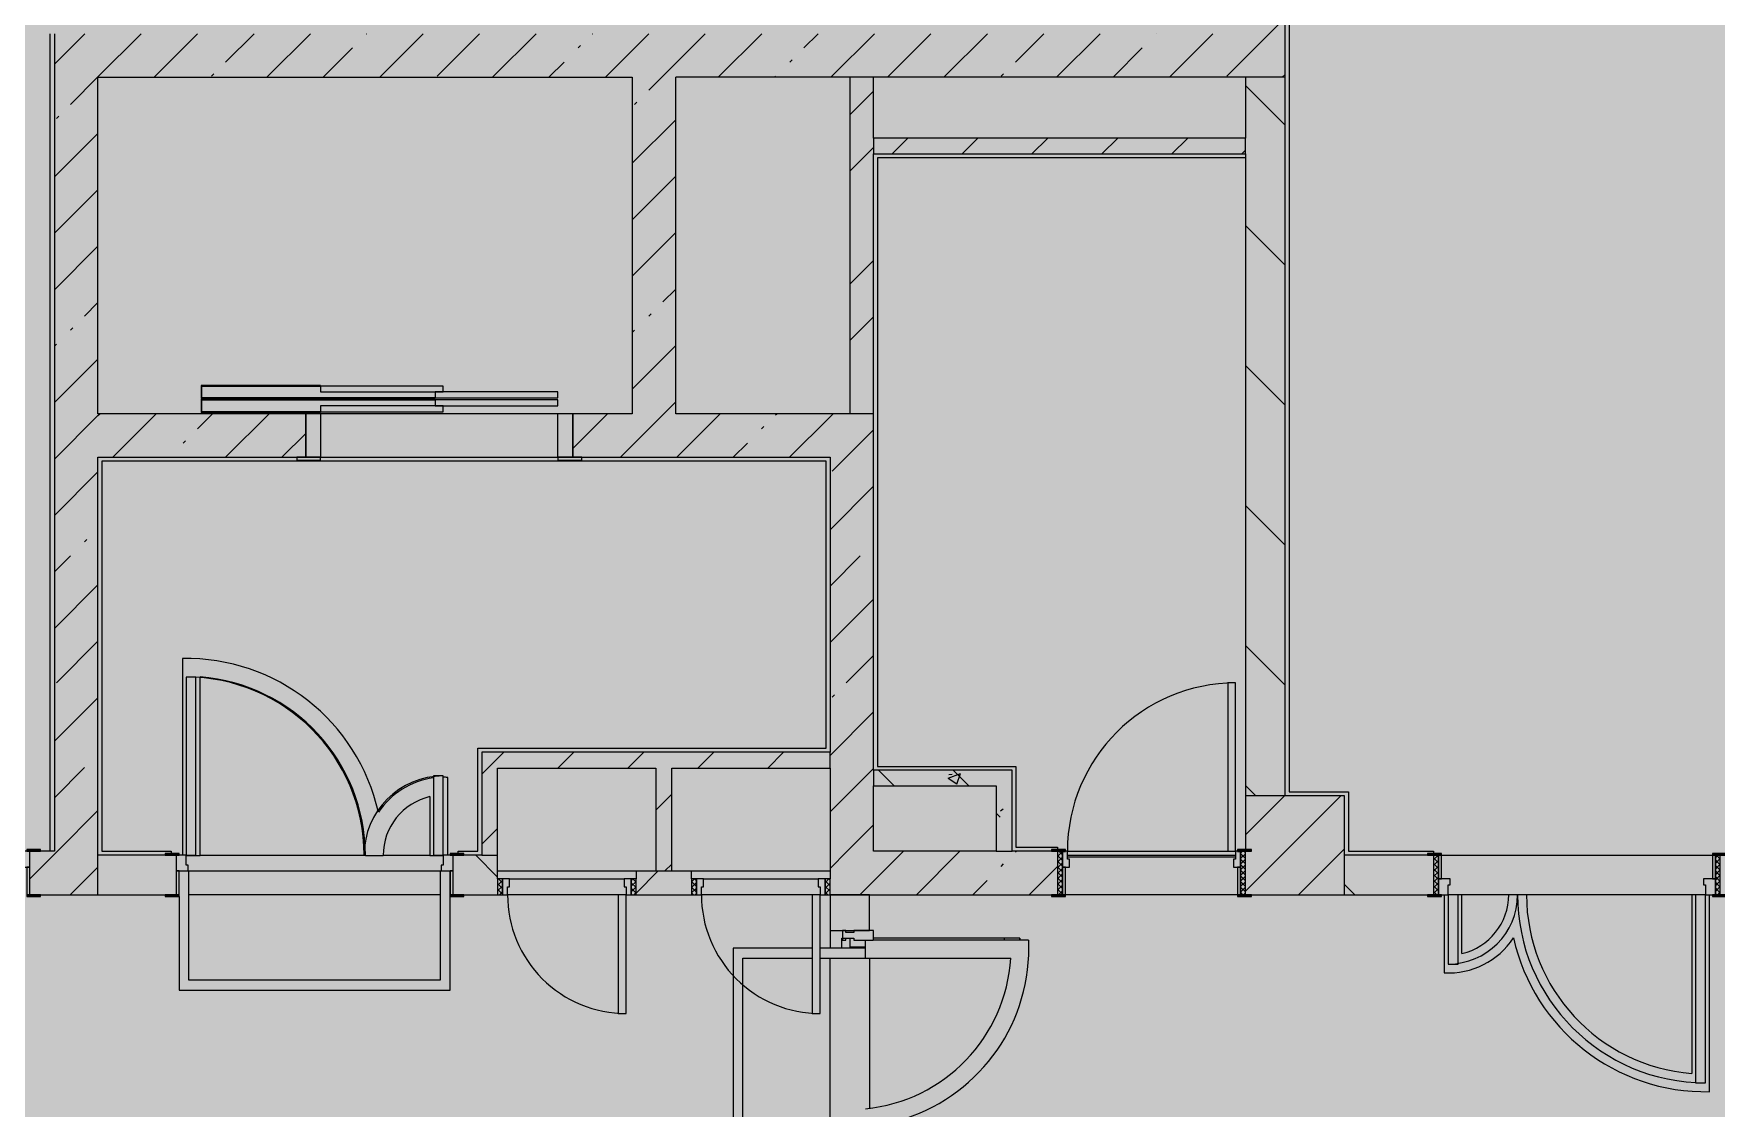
# Model space of a CAD drawing. Header units: millimetres. Extents: x 81382 to 274816, y -8553 to 29000.
# Drawn here: x 242281 to 250786, y 12321 to 17750 of the extents above; entities that cross this region are included whole.
import ezdxf

# ---------------------------------------------------------------- set-up
doc = ezdxf.new("R2010")
doc.units = ezdxf.units.MM
doc.layers.add('A-DETL-GENF-2', color=7, linetype='Continuous', lineweight=9, true_color=0xc0c0c0, transparency=0.4)
for name, color, linetype, lineweight, true_color in [('A-DETL-GENF-4', 7, 'Continuous', 5, 0xe2e2e2), ('A-DETL-GENF-5', 7, 'Continuous', 5, 0xb7b7b7), ('A-DOOR-4', 7, 'Continuous', 5, 0xb7b7b7), ('A-DOOR-5', 7, 'Continuous', 5, 0xe2e2e2), ('A-DOOR-6', 7, 'Continuous', 5, 0xaaaaaa), ('A-DOOR-FRAM-4', 7, 'Continuous', 5, 0xe2e2e2), ('A-DOOR-FRAM-5', 7, 'Continuous', 5, 0xb7b7b7), ('A-DOOR-FRAM-6', 7, 'Continuous', 5, 0xaaaaaa), ('A-FLOR-1', 7, 'Continuous', 5, 0xb7b7b7), ('A-GLAZ-CWMG-3', 7, 'Continuous', 5, 0x737373), ('A-WALL-4', 7, 'Continuous', 9, 0x737373), ('I-WALL-3', 7, 'Continuous', 5, 0x737373), ('I-WALL-4', 7, 'Continuous', 5, 0x787878), ('S-COLS-2', 7, 'Continuous', 5, 0x737373)]:
    doc.layers.add(name, color=color, linetype=linetype, lineweight=lineweight, true_color=true_color)
doc.layers.add('I-WALL-2', color=7, linetype='Continuous', lineweight=5)
doc.layers.add('S-COLS-1', color=7, linetype='Continuous', lineweight=5)
pattern_1 = [(45, (147806.5, 0), (-285.1231, 285.1231), []), (45, (148091.6, 0), (-285.1231, 285.1231), [504.031, -100.806, 16.764, -84.042])]
pattern_2 = [(45, (147806.5, 0), (-427.6843, 427.6843), []), (45, (148091.6, 0), (-427.6843, 427.6843), [])]
pattern_3 = [(135, (147806.5, 0), (-353.5534, -353.5534), [])]
pattern_4 = [(45, (147806.5, 0), (-176.7767, 176.7767), [])]
pattern_5 = [(135, (147806.5, 0), (-377.1708, -377.1708), [533.4, -88.9, 17.78, -88.9]), (135, (147806.5, 376.94), (-377.1708, -377.1708), []), (50, (147806.5, 0), (637.6445, -55.7866), [66.675, -733.425]), (355, (147806.5, 0), (-123.3494, 668.699), [53.34, -586.74]), (100.451, (147859.6, -4.65), (514.299, 612.908), [56.665, -623.315]), (46.184, (147806.5, 177.8), (948.7764, -147.1497), [100.012, -1100.137]), (96.636, (147885.6, 165.5), (830.909, 865.997), [84.998, -934.973]), (351.184, (147806.5, 177.8), (830.918, 865.988), [80.01, -880.11]), (21, (147895.4, 133.35), (530.6506, -357.9283), [66.675, -733.425]), (326, (147895.4, 133.35), (216.308, 644.6585), [53.34, -586.74]), (71.451, (147939.6, 103.5), (746.9596, 286.7243), [56.665, -623.315]), (37.5, (147806.5, 0), (10.81053, 295.9426), [16.764, -562.864, 16.764, -578.866, -588.962]), (37.5, (147806.5, 0), (10.81053, 295.9426), [-1175.258, 16.764, -572.198]), (7.5, (147806.5, 0), (233.8692, 350.6318), [16.764, -322.834, 16.764, -549.529, -224.472]), (7.5, (147806.5, 0), (233.8692, 350.6318), [-905.891, 16.764, -207.708]), (327.5, (147608.24, 0), (474.5678, -20.0513), [16.764, -205.486, 16.764, -676.656, -920.115]), (327.5, (147608.24, 0), (474.5678, -20.0513), [-915.67, 16.764, -903.351]), (317.5, (147519.34, 0), (518.4522, 88.9934), [16.764, -272.161, 16.764, -443.738, -653.415]), (317.5, (147519.34, 0), (518.4522, 88.9934), [-749.427, 16.764, -636.651])]

# ---------------------------------------------------------------- blocks, each defined once
blk = doc.blocks.new('110_Дверь_СКБ_2Ст - Д-1_л_Лестничная клетка EIS60 2-32142534-3_6_3_птичка')
at = {"layer": 'A-DOOR-5'}
for points in [[(612.5, 110), (662.5, 110), (662.5, 1010), (612.5, 1010), (612.5, 295.6)], [(-587.5, 110), (-587.5, 510), (-637.5, 510), (-637.5, 110)], [(712.5, -110), (712.5, 30), (697.5, 30), (697.5, -110)]]:
    blk.add_hatch(color=256, dxfattribs=at).paths.add_polyline_path(points)
h = blk.add_hatch(color=256, dxfattribs=at)
h.paths.add_polyline_path([(652.5, 30), (712.5, 30), (712.5, 110), (662.5, 110), (662.5, 60), (652.5, 60)])
h.paths.add_polyline_path([(-687.5, 30), (-627.5, 30), (-627.5, 60), (-637.5, 60), (-637.5, 110), (-687.5, 110)])
at = {"layer": 'A-DOOR-FRAM-4'}
for points in [[(-672.5, 110), (-672.5, 118), (-742.5, 118), (-742.5, 110)], [(767.5, 110), (767.5, 118), (697.5, 118), (697.5, 110)], [(-672.5, -110), (-672.5, 30), (-687.5, 30), (-687.5, -110)], [(-672.5, -118), (-672.5, -110), (-742.5, -110), (-742.5, -118)], [(767.5, -118), (767.5, -110), (697.5, -110), (697.5, -118)]]:
    blk.add_hatch(color=256, dxfattribs=at).paths.add_polyline_path(points)
at = {"layer": 'A-DOOR-4'}
for p, q in [((662.5, 1010), (612.5, 1010)), ((612.5, 1010), (612.5, 110)), ((662.5, 110), (662.5, 1010)), ((-637.5, 510), (-637.5, 110)), ((-587.5, 510), (-637.5, 510)), ((-587.5, 110), (-587.5, 510)), ((-637.5, 110), (-587.5, 110)), ((612.5, 110), (662.5, 110))]:
    blk.add_line(p, q, dxfattribs=at)
for centre, radius, start, end in [((662.5, 110), 900, 90, 180), ((-637.5, 110), 400, 360, 90)]:
    blk.add_arc(centre, radius, start, end, dxfattribs=at)
at = {"layer": 'A-DOOR-FRAM-5'}
for p, q in [((-672.5, 118), (-742.5, 118)), ((-742.5, 118), (-742.5, 110)), ((-742.5, 110), (-672.5, 110)), ((-637.5, 110), (-687.5, 110)), ((-687.5, 110), (-687.5, 30)), ((-672.5, 110), (-672.5, 118)), ((-637.5, 60), (-637.5, 110)), ((662.5, 110), (662.5, 60)), ((712.5, 110), (662.5, 110)), ((767.5, 118), (697.5, 118)), ((697.5, 118), (697.5, 110)), ((697.5, 110), (767.5, 110)), ((712.5, 30), (712.5, 110)), ((767.5, 110), (767.5, 118)), ((-687.5, 30), (-627.5, 30)), ((-672.5, 30), (-687.5, 30)), ((-687.5, 30), (-687.5, -110)), ((-672.5, -110), (-672.5, 30)), ((-627.5, 60), (-637.5, 60)), ((-627.5, 30), (-627.5, 60)), ((662.5, 60), (652.5, 60)), ((652.5, 60), (652.5, 30)), ((652.5, 30), (712.5, 30)), ((712.5, 30), (697.5, 30)), ((697.5, 30), (697.5, -110)), ((712.5, -110), (712.5, 30)), ((-672.5, -110), (-742.5, -110)), ((-742.5, -110), (-742.5, -118)), ((-742.5, -118), (-672.5, -118)), ((-687.5, -110), (-672.5, -110)), ((-672.5, -118), (-672.5, -110)), ((697.5, -110), (712.5, -110)), ((767.5, -110), (697.5, -110)), ((697.5, -110), (697.5, -118)), ((697.5, -118), (767.5, -118)), ((767.5, -118), (767.5, -110))]:
    blk.add_line(p, q, dxfattribs=at)
blk = doc.blocks.new('110_Дверь_СКБ_2Ст - Д-3а 1450x2100h_Лестничная клетка из коридора-32352288-3_6_3_птичка')
at = {"layer": 'A-DOOR-5'}
for points in [[(-587.5, 100), (-587.5, 1000), (-637.5, 1000), (-637.5, 100)], [(662.5, 100), (662.5, 500), (612.5, 500), (612.5, 100)], [(712.5, -100), (712.5, 20), (697.5, 20), (697.5, -100)]]:
    blk.add_hatch(color=256, dxfattribs=at).paths.add_polyline_path(points)
h = blk.add_hatch(color=256, dxfattribs=at)
h.paths.add_polyline_path([(652.5, 20), (712.5, 20), (712.5, 100), (662.5, 100), (662.5, 50), (652.5, 50)])
h.paths.add_polyline_path([(-687.5, 20), (-627.5, 20), (-627.5, 50), (-637.5, 50), (-637.5, 100), (-687.5, 100)])
at = {"layer": 'A-DOOR-FRAM-4'}
for points in [[(-672.5, 100), (-672.5, 108), (-742.5, 108), (-742.5, 100)], [(767.5, 100), (767.5, 108), (697.5, 108), (697.5, 100)], [(-672.5, -100), (-672.5, 20), (-687.5, 20), (-687.5, -100)], [(-672.5, -108), (-672.5, -100), (-742.5, -100), (-742.5, -108)], [(767.5, -108), (767.5, -100), (697.5, -100), (697.5, -108)]]:
    blk.add_hatch(color=256, dxfattribs=at).paths.add_polyline_path(points)
at = {"layer": 'A-DOOR-4'}
for p, q in [((-637.5, 1000), (-637.5, 100)), ((-587.5, 1000), (-637.5, 1000)), ((-587.5, 100), (-587.5, 1000)), ((662.5, 500), (612.5, 500)), ((612.5, 500), (612.5, 100)), ((662.5, 100), (662.5, 500)), ((-637.5, 100), (-587.5, 100)), ((612.5, 100), (662.5, 100))]:
    blk.add_line(p, q, dxfattribs=at)
for centre, radius, start, end in [((-637.5, 100), 900, 0, 90), ((662.5, 100), 400, 90, 180)]:
    blk.add_arc(centre, radius, start, end, dxfattribs=at)
at = {"layer": 'A-DOOR-FRAM-5'}
for p, q in [((-672.5, 108), (-742.5, 108)), ((-742.5, 108), (-742.5, 100)), ((-742.5, 100), (-672.5, 100)), ((-637.5, 100), (-687.5, 100)), ((-687.5, 100), (-687.5, 20)), ((-672.5, 100), (-672.5, 108)), ((-637.5, 50), (-637.5, 100)), ((662.5, 100), (662.5, 50)), ((712.5, 100), (662.5, 100)), ((767.5, 108), (697.5, 108)), ((697.5, 108), (697.5, 100)), ((697.5, 100), (767.5, 100)), ((712.5, 20), (712.5, 100)), ((767.5, 100), (767.5, 108)), ((-687.5, 20), (-627.5, 20)), ((-672.5, 20), (-687.5, 20)), ((-687.5, 20), (-687.5, -100)), ((-672.5, -100), (-672.5, 20)), ((-627.5, 50), (-637.5, 50)), ((-627.5, 20), (-627.5, 50)), ((662.5, 50), (652.5, 50)), ((652.5, 50), (652.5, 20)), ((652.5, 20), (712.5, 20)), ((712.5, 20), (697.5, 20)), ((697.5, 20), (697.5, -100)), ((712.5, -100), (712.5, 20)), ((-672.5, -100), (-742.5, -100)), ((-742.5, -100), (-742.5, -108)), ((-742.5, -108), (-672.5, -108)), ((-687.5, -100), (-672.5, -100)), ((-672.5, -108), (-672.5, -100)), ((697.5, -100), (712.5, -100)), ((767.5, -100), (697.5, -100)), ((697.5, -100), (697.5, -108)), ((697.5, -108), (767.5, -108)), ((767.5, -108), (767.5, -100))]:
    blk.add_line(p, q, dxfattribs=at)
blk = doc.blocks.new('110_Дверь_СКБ_1Ст_Внутренняя1 - Д-8_п_ 950x2100h_охрана 2-32352576-3_6_3_птичка')
at = {"layer": 'A-DOOR-5'}
h = blk.add_hatch(color=256, dxfattribs=at)
h.paths.add_polyline_path([(441.1, 30), (462.5, 30), (462.5, 110), (437.5, 110), (437.5, 70), (427.5, 70), (427.5, 30)])
h.paths.add_polyline_path([(-437.5, 30), (-402.5, 30), (-402.5, 70), (-412.5, 70), (-412.5, 110), (-437.5, 110)])
at = {"layer": 'A-DOOR-6'}
h = blk.add_hatch(dxfattribs=at)
h.set_pattern_fill('FP_10', color=256, style=0, pattern_type=2)
h.set_pattern_definition([(135, (1826.41, 174.685), (-14.14214, -14.14214), []), (225, (1826.41, 174.685), (14.14214, -14.14214), [])])
h.paths.add_polyline_path([(487.5, -110), (487.5, 110), (462.5, 110), (462.5, -110)])
at = {"layer": 'A-DOOR-FRAM-4'}
for points in [[(397.5, 110), (437.5, 110), (437.5, 960), (397.5, 960), (397.5, 842.3)], [(-422.5, 110), (-422.5, 118), (-492.5, 118), (-492.5, 110), (-474.2, 110)], [(517.5, 110), (517.5, 118), (447.5, 118), (447.5, 110)], [(-422.5, -110), (-422.5, 30), (-437.5, 30), (-437.5, -110)], [(462.5, -110), (462.5, 30), (447.5, 30), (447.5, -110)], [(-422.5, -118), (-422.5, -110), (-492.5, -110), (-492.5, -118), (-474.2, -118)], [(517.5, -118), (517.5, -110), (447.5, -110), (447.5, -118)]]:
    blk.add_hatch(color=256, dxfattribs=at).paths.add_polyline_path(points)
at = {"layer": 'A-DOOR-FRAM-6'}
h = blk.add_hatch(dxfattribs=at)
h.set_pattern_fill('FP_11', color=256, style=0, pattern_type=2)
h.set_pattern_definition([(45, (-296.384, 174.685), (-14.1421, 14.1421), []), (135, (-296.384, 174.685), (-14.1421, -14.1421), [])])
h.paths.add_polyline_path([(-437.5, -110), (-437.5, 110), (-462.5, 110), (-462.5, -110)])
at = {"layer": 'A-DOOR-4'}
for p, q in [((437.5, 960), (397.5, 960)), ((397.5, 960), (397.5, 110)), ((437.5, 110), (437.5, 960)), ((397.5, 110), (437.5, 110))]:
    blk.add_line(p, q, dxfattribs=at)
blk.add_arc((437.5, 110), 850, 90, 180, dxfattribs=at)
at = {"layer": 'A-DOOR-FRAM-5'}
for p, q in [((-422.5, 118), (-492.5, 118)), ((-492.5, 118), (-492.5, 110)), ((-492.5, 110), (-422.5, 110)), ((-437.5, 110), (-462.5, 110)), ((-462.5, 110), (-462.5, -110)), ((-412.5, 110), (-437.5, 110)), ((-437.5, 110), (-437.5, 30)), ((-437.5, -110), (-437.5, 110)), ((-422.5, 110), (-437.5, 110)), ((-437.5, 110), (-437.5, 109)), ((-437.5, 109), (-422.5, 109)), ((-422.5, 110), (-422.5, 118)), ((-422.5, 109), (-422.5, 110)), ((-412.5, 70), (-412.5, 110)), ((437.5, 110), (437.5, 70)), ((462.5, 110), (437.5, 110)), ((517.5, 118), (447.5, 118)), ((447.5, 118), (447.5, 110)), ((462.5, 110), (447.5, 110)), ((447.5, 110), (447.5, 109)), ((447.5, 110), (517.5, 110)), ((447.5, 109), (462.5, 109)), ((462.5, 30), (462.5, 110)), ((487.5, 110), (462.5, 110)), ((462.5, 110), (462.5, -110)), ((462.5, 109), (462.5, 110)), ((487.5, -110), (487.5, 110)), ((517.5, 110), (517.5, 118)), ((-437.5, 30), (-402.5, 30)), ((-422.5, 30), (-437.5, 30)), ((-437.5, 30), (-437.5, -110)), ((-422.5, -110), (-422.5, 30)), ((-402.5, 70), (-412.5, 70)), ((-402.5, 30), (-402.5, 70)), ((437.5, 70), (427.5, 70)), ((427.5, 70), (427.5, 30)), ((427.5, 30), (462.5, 30)), ((462.5, 30), (447.5, 30)), ((447.5, 30), (447.5, -110)), ((462.5, -110), (462.5, 30)), ((-422.5, -110), (-492.5, -110)), ((-492.5, -110), (-492.5, -118)), ((-492.5, -118), (-422.5, -118)), ((-462.5, -110), (-437.5, -110)), ((-437.5, -110), (-422.5, -110)), ((-422.5, -118), (-422.5, -110)), ((447.5, -110), (462.5, -110)), ((517.5, -110), (447.5, -110)), ((447.5, -110), (447.5, -118)), ((447.5, -118), (517.5, -118)), ((462.5, -110), (487.5, -110)), ((517.5, -118), (517.5, -110))]:
    blk.add_line(p, q, dxfattribs=at)
blk = doc.blocks.new('110_Дверь_СКБ_2Ст - Д-6_л__ ДОО_Дв_1450x2100h_Дверь из раздевальной в коридор-32357677-3_6_3_птичка')
at = {"layer": 'A-DOOR-5'}
for points in [[(-587.5, 1050), (-637.5, 1050), (-637.5, 100), (-587.5, 100), (-587.5, 241)], [(612.5, 450), (612.5, 100), (662.5, 100), (662.5, 450)]]:
    blk.add_hatch(color=256, dxfattribs=at).paths.add_polyline_path(points)
h = blk.add_hatch(color=256, dxfattribs=at)
h.paths.add_polyline_path([(662.5, 100), (662.5, 50), (652.5, 50), (652.5, 20), (712.5, 20), (712.5, 100)])
h.paths.add_polyline_path([(-637.5, 100), (-687.5, 100), (-687.5, 20), (-627.5, 20), (-627.5, 50), (-637.5, 50)])
at = {"layer": 'A-DOOR-6'}
h = blk.add_hatch(dxfattribs=at)
h.set_pattern_fill('FP_18', color=256, style=0, pattern_type=2)
h.set_pattern_definition([(135, (1576.41, 164.685), (-14.14214, -14.14214), []), (225, (1576.41, 164.685), (14.14214, -14.14214), [])])
h.paths.add_polyline_path([(737.5, 100), (712.5, 100), (712.5, -100), (737.5, -100)])
at = {"layer": 'A-DOOR-FRAM-4'}
for points in [[(-742.5, 108), (-742.5, 100), (-672.5, 100), (-672.5, 108)], [(697.5, 108), (697.5, 100), (767.5, 100), (767.5, 108)], [(-672.5, 20), (-687.5, 20), (-687.5, -100), (-672.5, -100)], [(712.5, 20), (697.5, 20), (697.5, -100), (712.5, -100)], [(-672.5, -100), (-742.5, -100), (-742.5, -108), (-672.5, -108)], [(697.5, -100), (697.5, -108), (767.5, -108), (767.5, -100)]]:
    blk.add_hatch(color=256, dxfattribs=at).paths.add_polyline_path(points)
at = {"layer": 'A-DOOR-FRAM-6'}
h = blk.add_hatch(dxfattribs=at)
h.set_pattern_fill('FP_19', color=256, style=0, pattern_type=2)
h.set_pattern_definition([(45, (-546.384, 164.685), (-14.1421, 14.1421), []), (135, (-546.384, 164.685), (-14.1421, -14.1421), [])])
h.paths.add_polyline_path([(-712.5, 100), (-712.5, -100), (-687.5, -100), (-687.5, 100)])
at = {"layer": 'A-DOOR-4'}
for p, q in [((-637.5, 1050), (-637.5, 100)), ((-587.5, 1050), (-637.5, 1050)), ((-587.5, 100), (-587.5, 1050)), ((662.5, 450), (612.5, 450)), ((612.5, 450), (612.5, 100)), ((662.5, 100), (662.5, 450)), ((-637.5, 100), (-587.5, 100)), ((612.5, 100), (662.5, 100))]:
    blk.add_line(p, q, dxfattribs=at)
for centre, radius, start, end in [((-637.5, 100), 950, 0, 90), ((662.5, 100), 350, 90, 180)]:
    blk.add_arc(centre, radius, start, end, dxfattribs=at)
at = {"layer": 'A-DOOR-FRAM-5'}
for p, q in [((-672.5, 108), (-742.5, 108)), ((-742.5, 108), (-742.5, 100)), ((-742.5, 100), (-672.5, 100)), ((-687.5, 100), (-712.5, 100)), ((-712.5, 100), (-712.5, -100)), ((-637.5, 100), (-687.5, 100)), ((-687.5, 100), (-687.5, 20)), ((-687.5, -100), (-687.5, 100)), ((-672.5, 100), (-672.5, 108)), ((-637.5, 50), (-637.5, 100)), ((662.5, 100), (662.5, 50)), ((712.5, 100), (662.5, 100)), ((767.5, 108), (697.5, 108)), ((697.5, 108), (697.5, 100)), ((697.5, 100), (767.5, 100)), ((712.5, 20), (712.5, 100)), ((737.5, 100), (712.5, 100)), ((712.5, 100), (712.5, -100)), ((737.5, -100), (737.5, 100)), ((767.5, 100), (767.5, 108)), ((-687.5, 20), (-627.5, 20)), ((-672.5, 20), (-687.5, 20)), ((-687.5, 20), (-687.5, -100)), ((-672.5, -100), (-672.5, 20)), ((-627.5, 50), (-637.5, 50)), ((-627.5, 20), (-627.5, 50)), ((662.5, 50), (652.5, 50)), ((652.5, 50), (652.5, 20)), ((652.5, 20), (712.5, 20)), ((712.5, 20), (697.5, 20)), ((697.5, 20), (697.5, -100)), ((712.5, -100), (712.5, 20)), ((-672.5, -100), (-742.5, -100)), ((-742.5, -100), (-742.5, -108)), ((-742.5, -108), (-672.5, -108)), ((-712.5, -100), (-687.5, -100)), ((-687.5, -100), (-672.5, -100)), ((-672.5, -108), (-672.5, -100)), ((697.5, -100), (712.5, -100)), ((767.5, -100), (697.5, -100)), ((697.5, -100), (697.5, -108)), ((697.5, -108), (767.5, -108)), ((712.5, -100), (737.5, -100)), ((767.5, -108), (767.5, -100))]:
    blk.add_line(p, q, dxfattribs=at)
blk = doc.blocks.new('110_Дверь_СКБ_1Ст - д-18 700x2100h_Технический шкаф ЭОМ и СС-V122-3_6_3_птичка')
at = {"layer": 'A-DOOR-5'}
h = blk.add_hatch(color=256, dxfattribs=at)
h.paths.add_polyline_path([(337.5, 60), (312.5, 60), (312.5, 20), (302.5, 20), (302.5, -20), (337.5, -20)])
h.paths.add_polyline_path([(-312.5, 60), (-312.5, -20), (-277.5, -20), (-277.5, 20), (-287.5, 20), (-287.5, 60)])
at = {"layer": 'A-DOOR-6'}
h = blk.add_hatch(dxfattribs=at)
h.set_pattern_fill('FP_23', color=256, style=0, pattern_type=2)
h.set_pattern_definition([(135, (1951.41, 124.685), (-14.14214, -14.14214), []), (225, (1951.41, 124.685), (14.14214, -14.14214), [])])
h.paths.add_polyline_path([(354.9, 60), (337.5, 60), (337.5, -20), (362.5, -20), (362.5, 60)])
at = {"layer": 'A-DOOR-FRAM-4'}
blk.add_hatch(color=256, dxfattribs=at).paths.add_polyline_path([(-247.5, 660), (-287.5, 660), (-287.5, 60), (-247.5, 60), (-247.5, 201)])
at = {"layer": 'A-DOOR-FRAM-6'}
h = blk.add_hatch(dxfattribs=at)
h.set_pattern_fill('FP_24', color=256, style=0, pattern_type=2)
h.set_pattern_definition([(45, (-171.384, 124.685), (-14.1421, 14.1421), []), (135, (-171.384, 124.685), (-14.1421, -14.1421), [])])
h.paths.add_polyline_path([(-312.5, 60), (-337.5, 60), (-337.5, -20), (-312.5, -20)])
at = {"layer": 'A-DOOR-4'}
for p, q in [((-287.5, 660), (-287.5, 60)), ((-247.5, 660), (-287.5, 660)), ((-247.5, 60), (-247.5, 660)), ((-287.5, 60), (-247.5, 60))]:
    blk.add_line(p, q, dxfattribs=at)
blk.add_arc((-287.5, 60), 600, 360, 90, dxfattribs=at)
at = {"layer": 'A-DOOR-FRAM-5'}
for p, q in [((-312.5, 60), (-337.5, 60)), ((-337.5, 60), (-337.5, -20)), ((-287.5, 60), (-312.5, 60)), ((-312.5, 60), (-312.5, -20)), ((-312.5, -20), (-312.5, 60)), ((-287.5, 20), (-287.5, 60)), ((-277.5, 20), (-287.5, 20)), ((-277.5, -20), (-277.5, 20)), ((-247.5, 60), (312.5, 60)), ((312.5, 20), (302.5, 20)), ((302.5, 20), (302.5, -20)), ((312.5, 60), (312.5, 20)), ((337.5, 60), (312.5, 60)), ((337.5, -20), (337.5, 60)), ((362.5, 60), (337.5, 60)), ((337.5, 60), (337.5, -20)), ((362.5, -20), (362.5, 60)), ((-337.5, -20), (-312.5, -20)), ((-312.5, -20), (-277.5, -20)), ((302.5, -20), (-277.5, -20)), ((302.5, -20), (337.5, -20)), ((337.5, -20), (362.5, -20))]:
    blk.add_line(p, q, dxfattribs=at)
blk = doc.blocks.new('BSC_Колонна _Прямоугольная - 500х500-17857564-3_6_3_птичка')
at = {"layer": 'S-COLS-1'}
h = blk.add_hatch(dxfattribs=at)
h.set_pattern_fill('FP_128', color=256, style=0, pattern_type=2)
h.set_pattern_definition([(45, (-100850, -13650), (-285.1231, 285.1231), []), (45, (-100564.88, -13650), (-285.1231, 285.1231), [504.031, -100.806, 16.764, -84.042])])
h.paths.add_polyline_path([(-220, -250), (250, -250), (250, 250), (-250, 250), (-250, -22), (-220, -22), (-220, -30), (-250, -30), (-250, -250)])
at = {"layer": 'S-COLS-2'}
for p, q in [((250, 250), (-250, 250)), ((-250, 250), (-250, -22)), ((250, -250), (250, 250)), ((-220, -250), (250, -250))]:
    blk.add_line(p, q, dxfattribs=at)
blk = doc.blocks.new('DOR_Дверь лифта - 1350х2050h-19118285-3_6_3_птичка')
at = {"layer": 'A-DOOR-4'}
for p, q in [((-600, 125), (-720, 125)), ((-720, 125), (-720, 110)), ((-720, 110), (-600, 110)), ((-675, 110), (-675, -110)), ((-600, 110), (-675, 110)), ((-600, 110), (-600, 125)), ((600, 110), (-600, 110)), ((-600, 110), (-600, -110)), ((720, 125), (600, 125)), ((600, 125), (600, 110)), ((600, -110), (600, 110)), ((675, 110), (600, 110)), ((600, 110), (720, 110)), ((675, -110), (675, 110)), ((720, 110), (720, 125)), ((-675, -110), (-600, -110)), ((-600, -110), (600, -110)), ((-600, -150), (-600, -180)), ((20, -150), (-600, -150)), ((-20, -120), (-20, -150)), ((600, -120), (-20, -120)), ((-20, -150), (600, -150)), ((20, -180), (20, -150)), ((600, -110), (675, -110)), ((600, -150), (600, -120)), ((-600, -180), (20, -180)), ((-600, -190), (-600, -220)), ((20, -190), (-600, -190)), ((-600, -220), (20, -220)), ((-20, -220), (-20, -250)), ((600, -220), (-20, -220)), ((-20, -250), (600, -250)), ((20, -220), (20, -190)), ((600, -250), (600, -220))]:
    blk.add_line(p, q, dxfattribs=at)
at = {"layer": 'A-DOOR-FRAM-5'}
for p, q in [((600, -117), (600, -120)), ((1203, -117), (600, -117)), ((600, -120), (1200, -120)), ((1200, -120), (1200, -180)), ((1203, -183), (1203, -117)), ((1200, -180), (20, -180)), ((20, -180), (20, -183)), ((20, -183), (1203, -183)), ((1203, -187), (20, -187)), ((20, -187), (20, -190)), ((20, -190), (1200, -190)), ((600, -250), (600, -253)), ((1200, -250), (600, -250)), ((600, -253), (1203, -253)), ((1200, -190), (1200, -250)), ((1203, -253), (1203, -187))]:
    blk.add_line(p, q, dxfattribs=at)
blk = doc.blocks.new('Дверь_Витражная_остекление_ - ВВ-7 остекление-32356329-3_6_3_птичка')
at = {"layer": 'A-DETL-GENF-4'}
blk.add_hatch(color=256, dxfattribs=at).paths.add_polyline_path([(-860, -20), (-860, -96), (-815, -96), (-815, -20)])
h = blk.add_hatch(color=256, dxfattribs=at)
h.paths.add_polyline_path([(865, -100), (900, -100), (900, -40), (910, -40), (910, -20), (865, -20), (865, -40)])
h.paths.add_polyline_path([(900, -880), (910, -880), (910, -140), (900, -143), (900, -833.5)])
at = {"layer": 'A-DETL-GENF-5'}
for p, q in [((-815, -20), (-860, -20)), ((-860, -96), (-860, -20)), ((-815, -20), (-860, -20)), ((-860, -20), (-860, -96)), ((865, -100), (865, -20)), ((865, -20), (865, -100)), ((910, -880), (910, -143)), ((910, -880), (910, -143)), ((910, -800), (900, -800)), ((910, -880), (900, -880)), ((900, -880), (910, -880))]:
    blk.add_line(p, q, dxfattribs=at)
at = {"layer": 'A-DOOR-4'}
for p, q in [((-910, 20), (-860, 20)), ((-910, -20), (-910, 20)), ((-860, 20), (-860, -20)), ((860, 20), (910, 20)), ((860, -20), (860, 20)), ((910, 20), (910, -20)), ((-860, -20), (-910, -20)), ((-860, -96), (-860, -20)), ((910, -20), (860, -20))]:
    blk.add_line(p, q, dxfattribs=at)
for centre, start, end in [((-860, -20), 354.58147, 0), ((860, -20), 180, 185.41853)]:
    blk.add_arc(centre, 860, start, end, dxfattribs=at)
blk = doc.blocks.new('Прямоугольный импост - Импост структурный с накладкой - 160мм Темный-32348142-3_6_3_птичка')
at = {"layer": 'A-GLAZ-CWMG-3'}
for p, q in [((0, 17), (-50, 17)), ((-50, 17), (-50, 0)), ((-50, 0), (-40, 0)), ((-40, 0), (-40, -40)), ((-10, -40), (-10, 0)), ((-10, 0), (0, 0)), ((0, 0), (0, 17)), ((-40, -40), (-50, -40)), ((-50, -40), (-50, -140)), ((0, -40), (-10, -40)), ((0, -140), (0, -40)), ((-50, -140), (0, -140))]:
    blk.add_line(p, q, dxfattribs=at)

msp = doc.modelspace()

# ---------------------------------------------------------------- hatches: boundary and pattern name
at = {"layer": 'A-DETL-GENF-2'}
msp.add_hatch(color=256, dxfattribs=at).paths.add_polyline_path([(272158.8, -258), (273039.5, -258), (273039.5, 21479), (241139.5, 21479), (241139.5, 27379), (232376.5, 27379), (232376.5, 10208.3), (237016.5, 10208.3), (237016.5, -258), (271243.4, -258)])
at = {"layer": 'I-WALL-2'}
h = msp.add_hatch(dxfattribs=at)
h.set_pattern_fill('FP_63', color=256, style=0, pattern_type=2)
h.set_pattern_definition(pattern_1)
h.paths.add_polyline_path([(248606.5, 17530), (248606.5, 21400), (248386.5, 21400), (248386.5, 17530)])
h = msp.add_hatch(dxfattribs=at)
h.set_pattern_fill('FP_63', color=256, style=0, pattern_type=2)
h.set_pattern_definition(pattern_1)
h.paths.add_polyline_path([(242410.5, 13620), (242606.5, 13620), (242606.5, 17750), (242386.5, 17750), (242386.5, 13620)])
h = msp.add_hatch(dxfattribs=at)
h.set_pattern_fill('FP_63', color=256, style=0, pattern_type=2)
h.set_pattern_definition(pattern_1)
h.paths.add_polyline_path([(247444.8, 17530), (248386.5, 17530), (248386.5, 17750), (242606.5, 17750), (242606.5, 17530), (246934.8, 17530)])
h = msp.add_hatch(dxfattribs=at)
h.set_pattern_fill('FP_63', color=256, style=0, pattern_type=2)
h.set_pattern_definition(pattern_1)
h.paths.add_polyline_path([(245526.5, 15830), (245526.5, 17530), (245306.5, 17530), (245306.5, 15830)])
h = msp.add_hatch(dxfattribs=at)
h.set_pattern_fill('FP_89', color=256, style=0, pattern_type=2)
h.set_pattern_definition(pattern_2)
h.paths.add_polyline_path([(246406.5, 15830), (246526.5, 15830), (246526.5, 17530), (246406.5, 17530)])
h = msp.add_hatch(dxfattribs=at)
h.set_pattern_fill('FP_66', color=256, style=0, pattern_type=2)
h.set_pattern_definition(pattern_3)
h.paths.add_polyline_path([(248406.5, 13900), (248606.5, 13900), (248606.5, 17530), (248406.5, 17530), (248406.5, 14352.3)])
h = msp.add_hatch(dxfattribs=at)
h.set_pattern_fill('FP_68', color=256, style=0, pattern_type=2)
h.set_pattern_definition(pattern_4)
h.paths.add_polyline_path([(247444.8, 17142.8), (248406.5, 17142.8), (248406.5, 17222.8), (246526.5, 17222.8), (246526.5, 17142.8)])
h = msp.add_hatch(dxfattribs=at)
h.set_pattern_fill('FP_63', color=256, style=0, pattern_type=2)
h.set_pattern_definition(pattern_1)
h.paths.add_polyline_path([(245006.5, 15610), (246306.5, 15610), (246306.5, 15830), (245006.5, 15830)])
h.paths.add_polyline_path([(242606.5, 15610), (243656.5, 15610), (243656.5, 15830), (242606.5, 15830)])
h = msp.add_hatch(dxfattribs=at)
h.set_pattern_fill('FP_63', color=256, style=0, pattern_type=2)
h.set_pattern_definition(pattern_1)
h.paths.add_polyline_path([(246526.5, 13620), (246526.5, 15830), (246306.5, 15830), (246306.5, 13620)])
h = msp.add_hatch(dxfattribs=at)
h.set_pattern_fill('FP_68', color=256, style=0, pattern_type=2)
h.set_pattern_definition(pattern_4)
h.paths.add_polyline_path([(244546.5, 13600), (244626.5, 13600), (244626.5, 14120), (244546.5, 14120), (244546.5, 13805.6)])
h = msp.add_hatch(dxfattribs=at)
h.set_pattern_fill('FP_68', color=256, style=0, pattern_type=2)
h.set_pattern_definition(pattern_4)
h.paths.add_polyline_path([(245426.5, 14040), (246306.5, 14040), (246306.5, 14120), (244626.5, 14120), (244626.5, 14040), (244698.8, 14040)])
h = msp.add_hatch(dxfattribs=at)
h.set_pattern_fill('FP_68', color=256, style=0, pattern_type=2)
h.set_pattern_definition(pattern_4)
h.paths.add_polyline_path([(245506.5, 13520), (245506.5, 14040), (245426.5, 14040), (245426.5, 13520)])
h = msp.add_hatch(dxfattribs=at)
h.set_pattern_fill('FP_63', color=256, style=0, pattern_type=2)
h.set_pattern_definition(pattern_1)
h.paths.add_polyline_path([(242261.5, 13400), (242606.5, 13400), (242606.5, 13620), (242261.5, 13620), (242261.5, 13540)])
h.paths.add_polyline_path([(240616.5, 13400), (240861.5, 13400), (240861.5, 13620), (240616.5, 13620)])
h = msp.add_hatch(dxfattribs=at)
h.set_pattern_fill('FP_63', color=256, style=0, pattern_type=2)
h.set_pattern_definition(pattern_1)
h.paths.add_polyline_path([(246529.5, 13400), (247456.5, 13400), (247456.5, 13620), (246306.5, 13620), (246306.5, 13400)])
h = msp.add_hatch(dxfattribs=at)
h.set_pattern_fill('FP_66', color=256, style=0, pattern_type=2)
h.set_pattern_definition(pattern_3)
h.paths.add_polyline_path([(244456.5, 13400), (244626.5, 13400), (244626.5, 13600), (244401.5, 13600), (244401.5, 13400)])
h.paths.add_polyline_path([(242868.1, 13400), (243001.5, 13400), (243001.5, 13600), (242606.5, 13600), (242606.5, 13400)])
h = msp.add_hatch(dxfattribs=at)
h.set_pattern_fill('FP_66', color=256, style=0, pattern_type=2)
h.set_pattern_definition(pattern_3)
h.paths.add_polyline_path([(268736.5, 13400), (268736.5, 13600), (266736.9, 13600), (266736.9, 13400), (268497.4, 13400)])
h.paths.add_polyline_path([(265286.9, 13400), (265286.9, 13600), (263906.5, 13600), (263906.5, 13400), (265256.9, 13400)])
h.paths.add_polyline_path([(252995.8, 13400), (256126.5, 13400), (256126.5, 13600), (250806.5, 13600), (250806.5, 13400), (252936.8, 13400)])
h.paths.add_polyline_path([(258356.5, 13400), (258356.5, 13600), (257576.5, 13600), (257576.5, 13400), (257606.5, 13400)])
h.paths.add_polyline_path([(258856.5, 13400), (263406.5, 13400), (263406.5, 13600), (258856.5, 13600)])
h.paths.add_polyline_path([(249275.5, 13400), (249356.5, 13400), (249356.5, 13600), (248906.5, 13600), (248906.5, 13400)])
h = msp.add_hatch(dxfattribs=at)
h.set_pattern_fill('FP_89', color=256, style=0, pattern_type=2)
h.set_pattern_definition(pattern_2)
h.paths.add_polyline_path([(245326.5, 13400), (245606.5, 13400), (245606.5, 13520), (245326.5, 13520), (245326.5, 13480)])
h = msp.add_hatch(dxfattribs=at)
h.set_pattern_fill('FP_66', color=256, style=0, pattern_type=2)
h.set_pattern_definition(pattern_3)
h.paths.add_polyline_path([(246506.5, 10600), (246506.5, 11320), (246306.5, 11320), (246306.5, 10600)])
h.paths.add_polyline_path([(246306.5, 13220), (246506.5, 13220), (246506.5, 13400), (246306.5, 13400), (246306.5, 13259)])
at = {"layer": 'I-WALL-4'}
h = msp.add_hatch(dxfattribs=at)
h.set_pattern_fill('FP_71', color=256, style=0, pattern_type=2)
h.set_pattern_definition(pattern_5)
h.paths.add_polyline_path([(247146.5, 13950), (247226.5, 13950), (247226.5, 14030), (246526.5, 14030), (246529.5, 13950)])
h = msp.add_hatch(dxfattribs=at)
h.set_pattern_fill('FP_71', color=256, style=0, pattern_type=2)
h.set_pattern_definition(pattern_5)
h.paths.add_polyline_path([(247226.5, 13620), (247226.5, 13950), (247146.5, 13950), (247146.5, 13620)])

# ---------------------------------------------------------------- linework, layer by layer
at = {"layer": 'A-FLOR-1'}
for p, q in [((248626.5, 21130), (248626.5, 13920)), ((242365.5, 13620), (242365.5, 17750)), ((246546.5, 17122.8), (246546.5, 14047.8)), ((248406.5, 17122.8), (246546.5, 17122.8)), ((246286.5, 15590), (242626.5, 15590)), ((242626.5, 15590), (242626.5, 13620)), ((246286.5, 14140), (246286.5, 15590)), ((243033, 14593.2), (243033, 13600)), ((243123, 13598.4), (243123, 14500.7)), ((244526.5, 13620), (244526.5, 14140)), ((244526.5, 14140), (246286.5, 14140)), ((246546.5, 14047.8), (247246.5, 14047.8)), ((247246.5, 14047.8), (247246.5, 13640)), ((244374.1, 13600), (244374.1, 13992.9)), ((244284.1, 13895.6), (244284.1, 13598.4)), ((248626.5, 13920), (248926.5, 13920)), ((248926.5, 13920), (248926.5, 13620)), ((242626.5, 13620), (242976.5, 13620)), ((242976.5, 13620), (242976.5, 13608)), ((244426.5, 13620), (244526.5, 13620)), ((244426.5, 13608), (244426.5, 13620)), ((247246.5, 13640), (247456.5, 13640)), ((247456.5, 13640), (247456.5, 13628)), ((248926.5, 13620), (249356.5, 13620)), ((249356.5, 13620), (249356.5, 13608)), ((243051.5, 13598.4), (243123, 13598.4)), ((243958, 13598.4), (244048, 13598.4)), ((244284.1, 13598.4), (244351.5, 13598.4)), ((247506.5, 13600), (248356.5, 13600)), ((248356.5, 13590.2), (247506.5, 13590.2)), ((243066.4, 13518.4), (243016.5, 13518.4)), ((243061.5, 13520), (244341.5, 13520)), ((243066.4, 12968.4), (243066.4, 13518.4)), ((244386.4, 13518.4), (244336.4, 13518.4)), ((244336.4, 13518.4), (244336.4, 12968.4)), ((244386.4, 12918.4), (244386.4, 13518.4)), ((243016.4, 13392), (243016.4, 12918.4)), ((249410.7, 13400), (249410.7, 13005.6)), ((249500.7, 13400), (249481.5, 13400)), ((249500.7, 13102.9), (249500.7, 13400)), ((249826.9, 13400), (249736.9, 13400)), ((250681.5, 13400), (250661.9, 13400)), ((250661.9, 13400), (250661.9, 12497.7)), ((250751.9, 12405.2), (250751.9, 13400)), ((246216.5, 13130), (245816.5, 13130)), ((245816.5, 13130), (245816.5, 11455)), ((246366.5, 13130), (246256.5, 13130)), ((246486.5, 13130), (246406.5, 13130)), ((246486.5, 13080), (246486.5, 13170)), ((247310.6, 13170), (246529.5, 13170)), ((245866.5, 11505), (245866.5, 13080)), ((245866.5, 13080), (246216.5, 13080)), ((246256.5, 13080), (247220, 13080)), ((244336.4, 12968.4), (243066.4, 12968.4)), ((243016.4, 12918.4), (244386.4, 12918.4))]:
    msp.add_line(p, q, dxfattribs=at)
for centre, radius, start, end in [((243053, 13598.4), 995, 12.67054, 91.1511), ((243053, 13598.4), 905, 0, 85.56313), ((244353, 13598.4), 395, 97.4974, 146.45952), ((244353, 13598.4), 395, 86.92799, 90.21838), ((244353, 13598.4), 305, 103.0427, 180), ((249431.9, 13400), 305, 283.0427, 360), ((250731.9, 13400), 905, 180, 265.56313), ((246406.5, 13130), 905, 288.14412, 2.53324), ((249431.9, 13400), 395, 266.92799, 326.45952), ((250731.9, 13400), 995, 192.67054, 271.1511), ((246406.5, 13130), 815, 275.6332, 356.48271)]:
    msp.add_arc(centre, radius, start, end, dxfattribs=at)
at = {"layer": 'A-WALL-4'}
for p, q in [((246526.5, 17222.8), (246526.5, 17142.8)), ((248406.5, 17142.8), (248406.5, 17222.8)), ((246306.5, 14040), (246306.5, 14120)), ((246526.5, 14030), (246526.5, 13950)), ((247146.5, 13620), (247226.5, 13620)), ((242606.5, 13400), (242606.5, 13600)), ((244546.5, 13600), (244626.5, 13600)), ((245426.5, 13520), (245506.5, 13520))]:
    msp.add_line(p, q, dxfattribs=at)
at = {"layer": 'I-WALL-3'}
for p, q in [((248606.5, 13900), (248606.5, 21400)), ((242386.5, 17750), (242386.5, 13620)), ((242606.5, 15830), (242606.5, 17530)), ((242606.5, 17530), (245306.5, 17530)), ((245306.5, 17530), (245306.5, 15830)), ((245526.5, 15830), (245526.5, 17530)), ((248606.5, 17530), (245526.5, 17530)), ((246406.5, 17530), (246406.5, 15830)), ((246526.5, 17222.8), (246526.5, 17530)), ((248406.5, 17530), (248406.5, 17222.8)), ((248406.5, 17222.8), (246526.5, 17222.8)), ((246526.5, 17142.8), (248406.5, 17142.8)), ((246526.5, 14030), (246526.5, 17142.8)), ((248406.5, 17142.8), (248406.5, 13900)), ((243656.5, 15830), (242606.5, 15830)), ((243656.5, 15610), (243656.5, 15830)), ((245306.5, 15830), (245006.5, 15830)), ((245006.5, 15830), (245006.5, 15610)), ((246526.5, 15830), (245526.5, 15830)), ((242606.5, 13600), (242606.5, 15610)), ((242606.5, 15610), (243656.5, 15610)), ((245006.5, 15610), (246306.5, 15610)), ((246306.5, 15610), (246306.5, 14120)), ((244546.5, 14120), (244546.5, 13600)), ((246306.5, 14120), (244546.5, 14120)), ((244626.5, 13480), (244626.5, 14040)), ((244626.5, 14040), (245426.5, 14040)), ((245426.5, 14040), (245426.5, 13520)), ((245506.5, 14040), (246306.5, 14040)), ((245506.5, 13520), (245506.5, 14040)), ((246306.5, 14040), (246306.5, 13480)), ((247226.5, 14030), (246526.5, 14030)), ((246526.5, 13950), (247146.5, 13950)), ((246526.5, 13620), (246526.5, 13950)), ((247146.5, 13950), (247146.5, 13620)), ((247226.5, 13620), (247226.5, 14030)), ((242386.5, 13620), (242316.5, 13620)), ((247146.5, 13620), (246526.5, 13620)), ((247426.5, 13620), (247226.5, 13620)), ((247506.5, 13620), (248316.5, 13620)), ((242946.5, 13600), (242606.5, 13600)), ((243123, 13600), (243957.9, 13600)), ((244048.1, 13600), (244284.1, 13600)), ((244546.5, 13600), (244456.5, 13600)), ((249326.5, 13600), (248906.5, 13600)), ((249396.5, 13600), (250766.5, 13600)), ((244626.5, 13520), (245426.5, 13520)), ((245326.5, 13520), (245326.5, 13480)), ((245506.5, 13520), (246306.5, 13520)), ((245606.5, 13480), (245606.5, 13520)), ((242316.5, 13400), (242946.5, 13400)), ((244336.4, 13400), (243066.4, 13400)), ((244456.5, 13400), (244626.5, 13400)), ((245326.5, 13400), (245606.5, 13400)), ((246306.5, 13400), (247426.5, 13400)), ((246506.5, 13400), (246306.5, 13400)), ((246306.5, 13400), (246306.5, 13130)), ((246506.5, 13220), (246506.5, 13400)), ((248366.5, 13400), (247496.5, 13400)), ((248906.5, 13400), (249326.5, 13400)), ((249736.9, 13400), (249500.7, 13400)), ((250661.9, 13400), (249826.9, 13400)), ((246306.5, 13220), (246506.5, 13220)), ((246306.5, 11505), (246306.5, 13080)), ((246506.5, 13080), (246506.5, 12322.1))]:
    msp.add_line(p, q, dxfattribs=at)

# ---------------------------------------------------------------- block references
at = {"layer": 'A-DOOR-4'}
for name, p, rotation in [('DOR_Дверь лифта - 1350х2050h-19118285-3_6_3_птичка', (244331.5, 15720), 180), ('110_Дверь_СКБ_2Ст - Д-6_л__ ДОО_Дв_1450x2100h_Дверь из раздевальной в коридор-32357677-3_6_3_птичка', (250094, 13500), 180), ('110_Дверь_СКБ_1Ст - д-18 700x2100h_Технический шкаф ЭОМ и СС-V122-3_6_3_птичка', (244989, 13460), 180), ('110_Дверь_СКБ_1Ст - д-18 700x2100h_Технический шкаф ЭОМ и СС-V122-3_6_3_птичка', (245969, 13460), 180), ('Дверь_Витражная_остекление_ - ВВ-7 остекление-32356329-3_6_3_птичка', (246386.5, 12270), 89.99999999999993)]:
    msp.add_blockref(name, p, dxfattribs=dict(at, rotation=rotation))
for name, p in [('110_Дверь_СКБ_2Ст - Д-1_л_Лестничная клетка EIS60 2-32142534-3_6_3_птичка', (241549, 13510)), ('110_Дверь_СКБ_2Ст - Д-3а 1450x2100h_Лестничная клетка из коридора-32352288-3_6_3_птичка', (243689, 13500)), ('110_Дверь_СКБ_1Ст_Внутренняя1 - Д-8_п_ 950x2100h_охрана 2-32352576-3_6_3_птичка', (247919, 13510))]:
    msp.add_blockref(name, p, dxfattribs=at)
at = {"layer": 'A-GLAZ-CWMG-3', "rotation": 89.99999999999993}
msp.add_blockref('Прямоугольный импост - Импост структурный с накладкой - 160мм Темный-32348142-3_6_3_птичка', (246386.5, 13220), dxfattribs=at)
at = {"layer": 'S-COLS-2'}
msp.add_blockref('BSC_Колонна _Прямоугольная - 500х500-17857564-3_6_3_птичка', (248656.5, 13650), dxfattribs=at)

doc.saveas('drawing.dxf')
